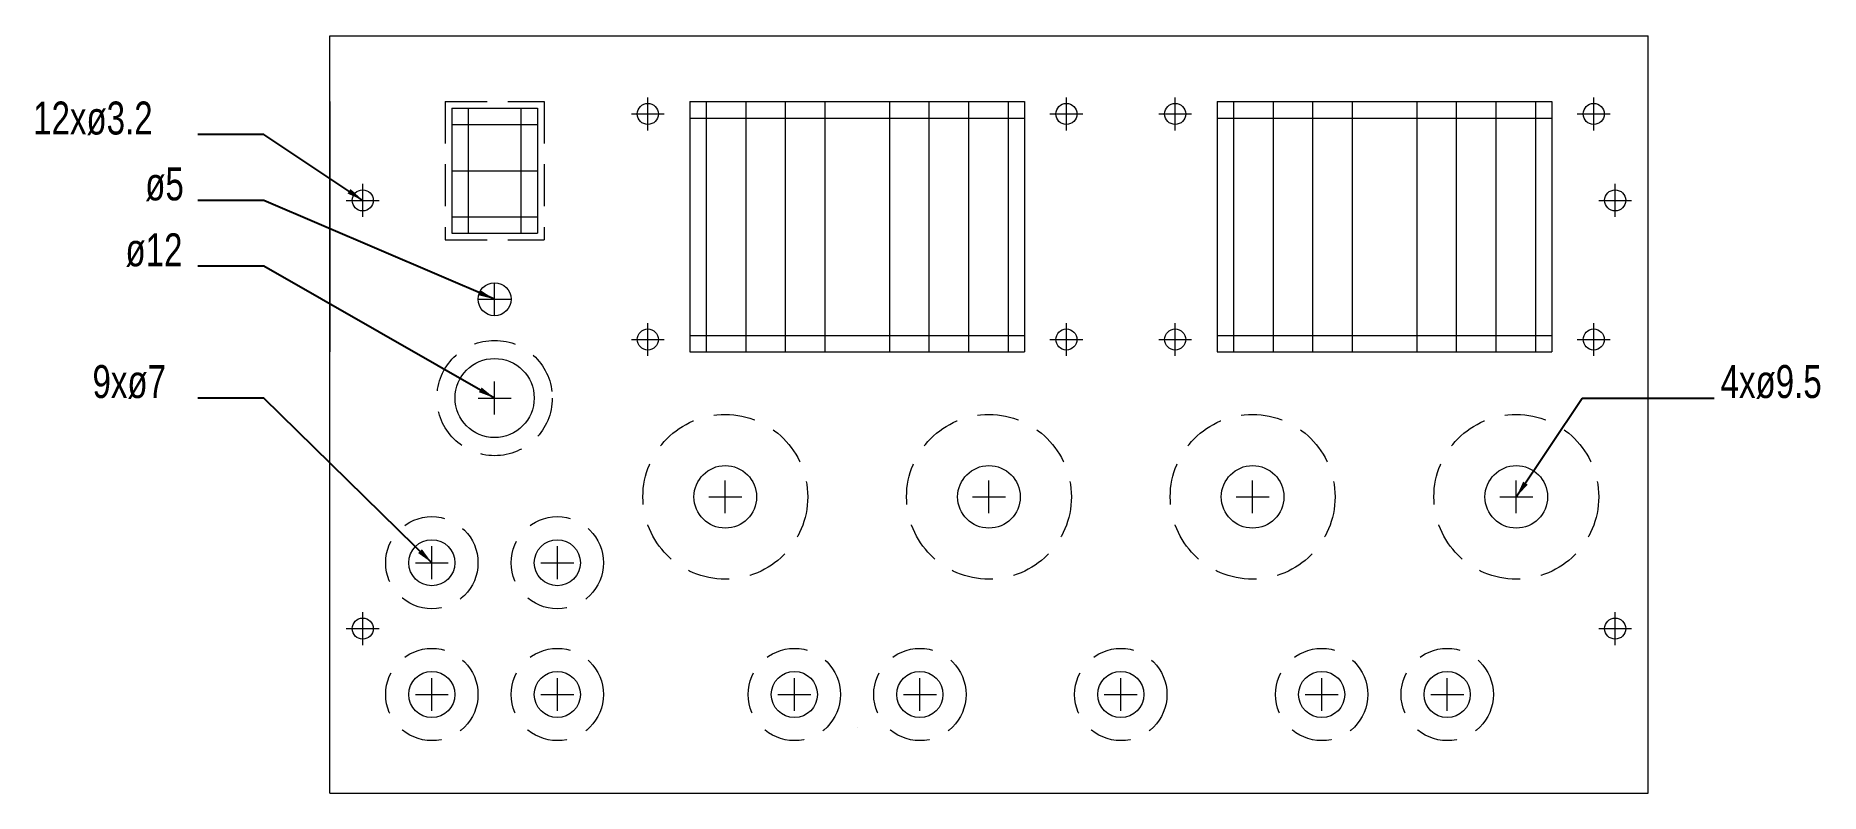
# Model space of a CAD drawing. Header units: millimetres. Extents: x -45 to 226, y 0 to 115.
import ezdxf

# ---------------------------------------------------------------- set-up
doc = ezdxf.new("R2010")
doc.units = ezdxf.units.MM
doc.linetypes.add('DASHED2', pattern=[9.525, 6.35, -3.175])
doc.layers.get('0').update_dxf_attribs({"linetype": 'CONTINUOUS', "lineweight": 0})
doc.layers.add('clearance', color=7, linetype='DASHED2', lineweight=0)
doc.styles.get("Standard").update_dxf_attribs({"font": 'txt', "width": 0.75})
doc.dimstyles.get("Standard").update_dxf_attribs({"dimtxt": 2.5, "dimasz": 2.5, "dimexe": 1.25, "dimexo": 0.625, "dimtad": 1, "dimtxsty": 'Standard', "dimcen": 2.5, "dimadec": 0, "dimazin": 0, "dimtfac": 1, "dimtmove": 0, "dimatfit": 3, "dimfxl": 1, "dimarcsym": 0})

msp = doc.modelspace()

# ---------------------------------------------------------------- linework, layer by layer
for p, q in [((0, 0), (0, 115)), ((0, 115), (200, 115)), ((200, 0), (200, 115)), ((48.25, 100.62), (48.25, 105.62)), ((111.75, 100.62), (111.75, 105.62)), ((128.25, 100.62), (128.25, 105.62)), ((191.75, 100.62), (191.75, 105.62)), ((0, 105), (0, 86)), ((18.5, 104), (31.5, 104)), ((18.5, 104), (18.5, 85)), ((21, 104), (21, 85)), ((29, 104), (29, 85)), ((31.5, 104), (31.5, 85)), ((45.75, 103.12), (50.75, 103.12)), ((54.6, 105), (105.4, 105)), ((54.6, 105), (54.6, 67)), ((57.1, 105), (57.1, 67)), ((63.1, 105), (63.1, 67)), ((69.1, 105), (69.1, 67)), ((75.1, 105), (75.1, 67)), ((84.9, 105), (84.9, 67)), ((90.9, 105), (90.9, 67)), ((96.9, 105), (96.9, 67)), ((102.9, 105), (102.9, 67)), ((105.4, 105), (105.4, 67)), ((109.25, 103.12), (114.25, 103.12)), ((125.75, 103.12), (130.75, 103.12)), ((134.6, 105), (185.4, 105)), ((134.6, 105), (134.6, 67)), ((137.1, 105), (137.1, 67)), ((143.1, 105), (143.1, 67)), ((149.1, 105), (149.1, 67)), ((155.1, 105), (155.1, 67)), ((164.9, 105), (164.9, 67)), ((170.9, 105), (170.9, 67)), ((176.9, 105), (176.9, 67)), ((182.9, 105), (182.9, 67)), ((185.4, 105), (185.4, 67)), ((189.25, 103.12), (194.25, 103.12)), ((18.5, 101.5), (31.5, 101.5)), ((54.6, 102.5), (105.4, 102.5)), ((134.6, 102.5), (185.4, 102.5)), ((5, 87.5), (5, 92.5)), ((18.5, 94.5), (31.5, 94.5)), ((195, 87.5), (195, 92.5)), ((2.5, 90), (7.5, 90)), ((192.5, 90), (197.5, 90)), ((18.5, 87.5), (31.5, 87.5)), ((0, 86), (0, 67)), ((18.5, 85), (31.5, 85)), ((25, 72.5), (25, 77.5)), ((22.5, 75), (27.5, 75)), ((48.25, 66.38), (48.25, 71.38)), ((111.75, 66.38), (111.75, 71.38)), ((128.25, 66.38), (128.25, 71.38)), ((191.75, 66.38), (191.75, 71.38)), ((45.75, 68.88), (50.75, 68.88)), ((54.6, 69.5), (105.4, 69.5)), ((109.25, 68.88), (114.25, 68.88)), ((125.75, 68.88), (130.75, 68.88)), ((134.6, 69.5), (185.4, 69.5)), ((189.25, 68.88), (194.25, 68.88)), ((54.6, 67), (105.4, 67)), ((134.6, 67), (185.4, 67)), ((25, 57.5), (25, 62.5)), ((22.5, 60), (27.5, 60)), ((60, 42.5), (60, 47.5)), ((100, 42.5), (100, 47.5)), ((140, 42.5), (140, 47.5)), ((180, 42.5), (180, 47.5)), ((57.5, 45), (62.5, 45)), ((97.5, 45), (102.5, 45)), ((137.5, 45), (142.5, 45)), ((177.5, 45), (182.5, 45)), ((15.48, 32.5), (15.48, 37.5)), ((34.52, 32.5), (34.52, 37.5)), ((12.98, 35), (17.98, 35)), ((32.02, 35), (37.02, 35)), ((5, 22.5), (5, 27.5)), ((195, 22.5), (195, 27.5)), ((2.5, 25), (7.5, 25)), ((192.5, 25), (197.5, 25)), ((15.48, 12.5), (15.48, 17.5)), ((34.52, 12.5), (34.52, 17.5)), ((70.48, 12.5), (70.48, 17.5)), ((89.52, 12.5), (89.52, 17.5)), ((120, 12.5), (120, 17.5)), ((150.48, 12.5), (150.48, 17.5)), ((169.52, 12.5), (169.52, 17.5)), ((12.98, 15), (17.98, 15)), ((32.02, 15), (37.02, 15)), ((67.98, 15), (72.98, 15)), ((87.02, 15), (92.02, 15)), ((117.5, 15), (122.5, 15)), ((147.98, 15), (152.98, 15)), ((167.02, 15), (172.02, 15)), ((80, 10), (80, 10)), ((0, 0), (200, 0))]:
    msp.add_line(p, q)
for centre, radius in [((48.25, 103.12), 1.6), ((111.75, 103.12), 1.6), ((128.25, 103.12), 1.6), ((191.75, 103.12), 1.6), ((5, 90), 1.6), ((195, 90), 1.6), ((25, 75), 2.5), ((48.25, 68.88), 1.6), ((111.75, 68.88), 1.6), ((128.25, 68.88), 1.6), ((191.75, 68.88), 1.6), ((25, 60), 6), ((60, 45), 4.75), ((100, 45), 4.75), ((140, 45), 4.75), ((180, 45), 4.75), ((15.48, 35), 3.5), ((34.52, 35), 3.5), ((5, 25), 1.6), ((195, 25), 1.6), ((15.48, 15), 3.5), ((34.52, 15), 3.5), ((70.48, 15), 3.5), ((89.52, 15), 3.5), ((120, 15), 3.5), ((150.48, 15), 3.5), ((169.52, 15), 3.5)]:
    msp.add_circle(centre, radius)
at = {"layer": 'clearance'}
for p, q in [((17.5, 105), (32.5, 105)), ((17.5, 105), (17.5, 84)), ((32.5, 105), (32.5, 84)), ((17.5, 84), (32.5, 84))]:
    msp.add_line(p, q, dxfattribs=at)
for centre, radius in [((25, 60), 8.75), ((60, 45), 12.5), ((100, 45), 12.5), ((140, 45), 12.5), ((180, 45), 12.5), ((15.48, 35), 7), ((34.52, 35), 7), ((15.48, 15), 7), ((34.52, 15), 7), ((70.48, 15), 7), ((89.52, 15), 7), ((120, 15), 7), ((150.48, 15), 7), ((169.52, 15), 7)]:
    msp.add_circle(centre, radius, dxfattribs=at)

# ---------------------------------------------------------------- texts
at = {"char_height": 5, "width": 100, "attachment_point": 1}
for s, insert in [('12xø3.2', (-45, 105)), ('ø5', (-28, 95)), ('ø12', (-31, 85)), ('9xø7', (-36, 65)), ('9xø7', (-36, 65)), ('4xø9.5', (211, 65))]:
    msp.add_mtext(s, dxfattribs=dict(at, insert=insert))

# ---------------------------------------------------------------- leaders
for points in [[(5, 90), (-10, 100), (-20, 100)], [(25, 75), (-10, 90), (-20, 90)], [(25, 60), (-10, 80), (-20, 80)], [(15.48, 35), (-10, 60), (-20, 60)], [(180, 45), (190, 60), (210, 60), (210, 60)]]:
    msp.add_leader(points, dimstyle='Standard')

doc.saveas('drawing.dxf')
